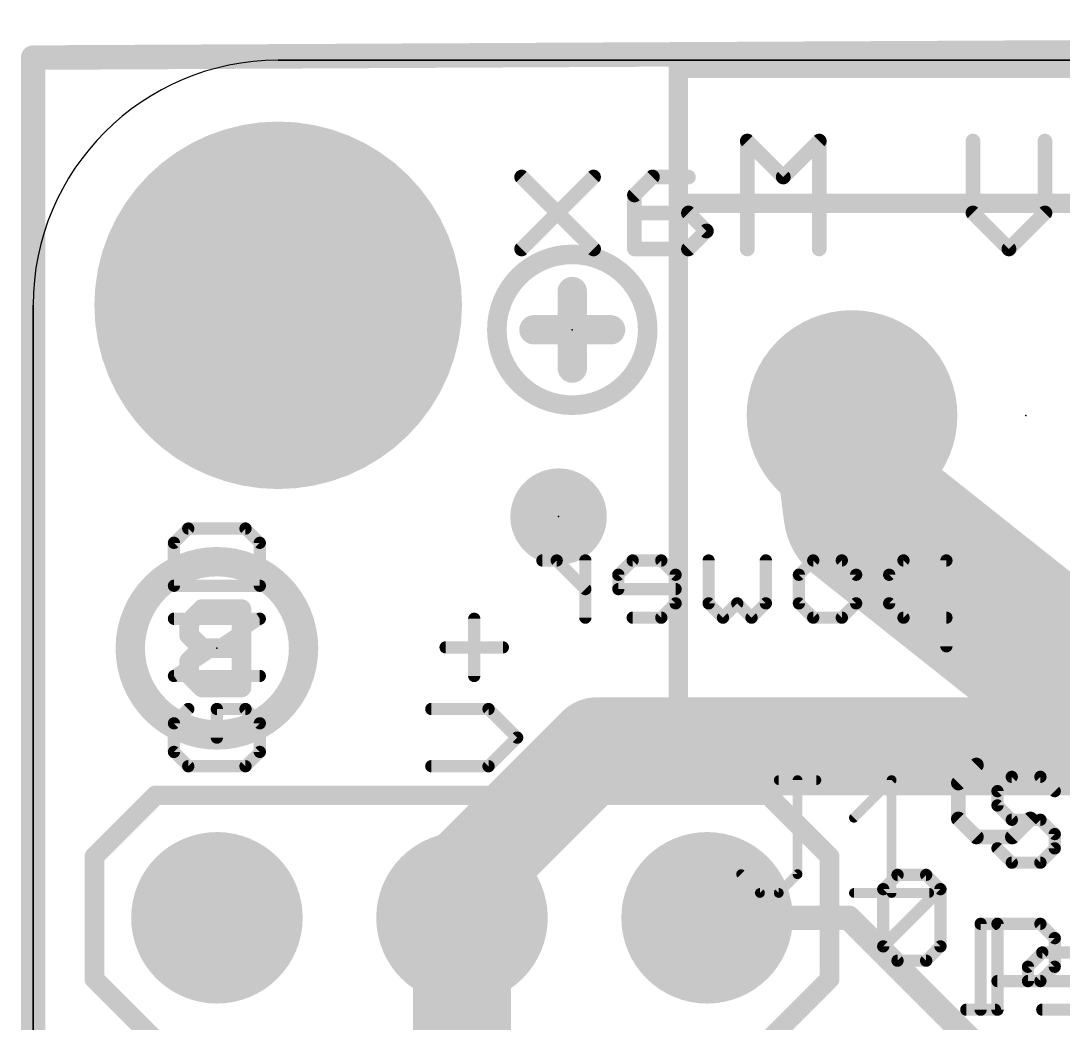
# Model space of a CAD drawing. Extents: x -1.3 to 52.1, y -0.1 to 23.3.
# Drawn here: x -0.13 to 10.68, y 12.88 to 23.27 of the extents above; entities that cross this region are included whole.
import ezdxf

# ---------------------------------------------------------------- set-up
doc = ezdxf.new("R2010")
doc.units = 0
for name, color, linetype in [('1', 12, 'CONTINUOUS'), ('16', 132, 'CONTINUOUS'), ('17', 110, 'CONTINUOUS'), ('20', 53, 'CONTINUOUS'), ('21', 40, 'CONTINUOUS'), ('22', 40, 'CONTINUOUS'), ('23', 53, 'CONTINUOUS'), ('24', 53, 'CONTINUOUS'), ('25', 253, 'CONTINUOUS')]:
    doc.layers.add(name, color=color, linetype=linetype)

# ---------------------------------------------------------------- blocks, each defined once
blk = doc.blocks.new('PIE')
at = {"const_width": 0.5}
blk.add_lwpolyline([(0, -0.25, 1), (0, 0.25, 1), (0, -0.25)], format="xyb", dxfattribs=at)
blk = doc.blocks.new('ROUNDP')
at = {"const_width": 0.5}
blk.add_lwpolyline([(0, -0.25, 1), (0, 0.25, 1), (0, -0.25)], format="xyb", dxfattribs=at)

msp = doc.modelspace()

# ---------------------------------------------------------------- linework, layer by layer
at = {"layer": '1'}
for points, const_width in [([(8.487, 19.177), (8.614, 18.183)], 1.6764), ([(8.614, 18.183), (14.782, 13.285)], 1.6764), ([(4.445, 13.97), (4.445, 11.43)], 1.016), ([(6.985, 13.97), (8.451, 13.97)], 0.254), ([(8.451, 13.97), (10.453, 11.968)], 0.254)]:
    msp.add_lwpolyline(points, dxfattribs=dict(at, const_width=const_width))
for points, const_width in [([(8.9027, 19.2301, 1), (8.0713, 19.1239)], 0.8382), ([(8.8746, 18.5112, 1), (8.3534, 17.8548)], 0.8382), ([(8.1983, 18.1299, 1), (9.0297, 18.2361)], 0.8382), ([(4.699, 13.97, 1), (4.191, 13.97)], 0.508), ([(6.985, 14.0335, 1), (6.985, 13.9065)], 0.127), ([(8.4959, 14.0149, 1), (8.4061, 13.9251)], 0.127), ([(8.451, 13.9065, 1), (8.451, 14.0335)], 0.127)]:
    msp.add_lwpolyline(points, format="xyb", dxfattribs=dict(at, const_width=const_width))
at = {"layer": '16'}
for points, const_width in [([(0, 22.888), (50.967, 23.142)], 0.254), ([(0, 0), (0, 22.888)], 0.254), ([(4.445, 14.351), (5.842, 15.748)], 1.016), ([(5.842, 15.748), (17.145, 15.748)], 1.016), ([(4.445, 13.97), (4.445, 14.351)], 0.8128)]:
    msp.add_lwpolyline(points, dxfattribs=dict(at, const_width=const_width))
for points, const_width in [([(0.0635, 22.888, 1), (-0.0635, 22.888)], 0.127), ([(-0.0003, 22.9515, 1), (0.0003, 22.8245)], 0.127), ([(5.842, 16.002, 1), (5.842, 15.494)], 0.508), ([(6.0216, 15.5684, 1), (5.6624, 15.9276)], 0.508), ([(4.2654, 14.5306, 1), (4.6246, 14.1714)], 0.508), ([(4.6482, 14.351, 1), (4.2418, 14.351)], 0.4064), ([(4.2418, 13.97, 1), (4.6482, 13.97)], 0.4064)]:
    msp.add_lwpolyline(points, format="xyb", dxfattribs=dict(at, const_width=const_width))
at = {"layer": '20'}
for p, q in [((2.54, 22.86), (48.26, 22.86)), ((48.26, 22.86), (2.54, 22.86)), ((0, 2.54), (0, 20.32)), ((0, 20.32), (0, 2.54))]:
    msp.add_line(p, q, dxfattribs=at)
msp.add_arc((2.54, 20.32), 2.54, 90, 180, dxfattribs=at)
msp.add_arc((2.54, 20.32), 2.54, 90, 180, dxfattribs=at)
at = {"layer": '21'}
for points, const_width in [([(13.687, 22.777), (6.687, 22.777)], 0.2032), ([(6.687, 22.777), (6.687, 21.377)], 0.2032), ([(6.687, 21.377), (6.687, 15.777)], 0.2032), ([(13.687, 21.377), (6.687, 21.377)], 0.2032), ([(5.588, 20.4628), (5.588, 19.6692)], 0.3048), ([(5.9848, 20.066), (5.1911, 20.066)], 0.3048), ([(1.608, 18.0057), (1.4597, 17.8574)], 0.127), ([(2.2012, 18.0057), (1.608, 18.0057)], 0.127), ([(2.3495, 17.8574), (2.2012, 18.0057)], 0.127), ([(1.4597, 17.8574), (1.4597, 17.4125)], 0.127), ([(2.3495, 17.4125), (2.3495, 17.8574)], 0.127), ([(1.4597, 17.4125), (2.3495, 17.4125)], 0.127), ([(1.4597, 16.477), (2.3495, 17.0702)], 0.127), ([(2.3495, 17.0702), (1.4597, 17.0702)], 0.127), ([(4.5716, 16.477), (4.5716, 17.0702)], 0.127), ([(4.275, 16.7736), (4.8682, 16.7736)], 0.127), ([(2.3495, 16.477), (1.4597, 16.477)], 0.127), ([(1.608, 16.1347), (1.4597, 15.9864)], 0.127), ([(2.2012, 16.1347), (1.9046, 16.1347)], 0.127), ([(1.9046, 16.1347), (1.9046, 15.8381)], 0.127), ([(2.3495, 15.9864), (2.2012, 16.1347)], 0.127), ([(4.7199, 16.1347), (4.1267, 16.1347)], 0.127), ([(5.0165, 15.8381), (4.7199, 16.1347)], 0.127), ([(1.4597, 15.9864), (1.4597, 15.6898)], 0.127), ([(2.3495, 15.6898), (2.3495, 15.9864)], 0.127), ([(4.7199, 15.5415), (5.0165, 15.8381)], 0.127), ([(6.687, 15.777), (13.687, 15.777)], 0.2032), ([(1.4597, 15.6898), (1.608, 15.5415)], 0.127), ([(2.2012, 15.5415), (2.3495, 15.6898)], 0.127), ([(1.608, 15.5415), (2.2012, 15.5415)], 0.127), ([(4.1267, 15.5415), (4.7199, 15.5415)], 0.127), ([(10.143, 15.4313), (9.9947, 15.283)], 0.127), ([(10.4395, 15.4313), (10.143, 15.4313)], 0.127), ([(10.5878, 15.283), (10.4395, 15.4313)], 0.127), ([(0.635, 14.605), (1.27, 15.24)], 0.2032), ([(1.27, 15.24), (7.62, 15.24)], 0.2032), ([(8.255, 14.605), (7.62, 15.24)], 0.2032), ([(9.9947, 15.283), (9.9947, 15.1347)], 0.127), ([(9.9947, 15.1347), (10.143, 14.9864)], 0.127), ([(10.143, 14.9864), (10.4395, 14.9864)], 0.127), ([(10.4395, 14.9864), (10.5878, 14.8381)], 0.127), ([(10.5878, 14.8381), (10.5878, 14.6898)], 0.127), ([(0.635, 13.335), (0.635, 14.605)], 0.2032), ([(8.255, 13.335), (8.255, 14.605)], 0.2032), ([(10.143, 14.5415), (9.9947, 14.6898)], 0.127), ([(10.5878, 14.6898), (10.4395, 14.5415)], 0.127), ([(10.4395, 14.5415), (10.143, 14.5415)], 0.127), ([(8.8105, 14.267), (8.9588, 14.4153)], 0.127), ([(8.9588, 14.4153), (9.2554, 14.4153)], 0.127), ([(9.2554, 14.4153), (9.4037, 14.267)], 0.127), ([(8.8105, 13.6738), (8.8105, 14.267)], 0.127), ([(8.8105, 13.6738), (9.4037, 14.267)], 0.127), ([(9.4037, 14.267), (9.4037, 13.6738)], 0.127), ([(9.9947, 13.0175), (9.9947, 13.9073)], 0.127), ([(9.9947, 13.9073), (10.4395, 13.9073)], 0.127), ([(10.4395, 13.9073), (10.5878, 13.759)], 0.127), ([(8.9588, 13.5255), (8.8105, 13.6738)], 0.127), ([(9.4037, 13.6738), (9.2554, 13.5255)], 0.127), ([(10.5878, 13.759), (10.5878, 13.4624)], 0.127), ([(9.2554, 13.5255), (8.9588, 13.5255)], 0.127), ([(10.5878, 13.4624), (10.4395, 13.3141)], 0.127), ([(1.27, 12.7), (0.635, 13.335)], 0.2032), ([(7.62, 12.7), (8.255, 13.335)], 0.2032), ([(10.4395, 13.3141), (9.9947, 13.3141)], 0.127)]:
    msp.add_lwpolyline(points, dxfattribs=dict(at, const_width=const_width))
for points, const_width in [([(6.687, 22.8278, 1), (6.687, 22.7262)], 0.1016), ([(6.7378, 22.777, 1), (6.6362, 22.777)], 0.1016), ([(6.7378, 21.377, 1), (6.6362, 21.377)], 0.1016), ([(6.687, 21.4278, 1), (6.687, 21.3262)], 0.1016), ([(6.6362, 21.377, 1), (6.7378, 21.377)], 0.1016), ([(5.588, 19.2843, 1), (5.588, 20.8477, 1), (5.588, 19.2843)], 0.2032), ([(5.6642, 20.4628, 1), (5.5118, 20.4628)], 0.1524), ([(5.1911, 20.1422, 1), (5.1911, 19.9898)], 0.1524), ([(5.9848, 19.9898, 1), (5.9848, 20.1422)], 0.1524), ([(5.5118, 19.6692, 1), (5.6642, 19.6692)], 0.1524), ([(1.608, 18.0375, 1), (1.608, 17.974)], 0.0635), ([(1.6305, 17.9833, 1), (1.5856, 18.0282)], 0.0635), ([(2.2237, 18.0282, 1), (2.1788, 17.9833)], 0.0635), ([(2.2012, 17.974, 1), (2.2012, 18.0375)], 0.0635), ([(1.4915, 17.8574, 1), (1.428, 17.8574)], 0.0635), ([(1.4373, 17.8799, 1), (1.4822, 17.835)], 0.0635), ([(2.3813, 17.8574, 1), (2.3177, 17.8574)], 0.0635), ([(2.327, 17.835, 1), (2.372, 17.8799)], 0.0635), ([(1.4597, 17.4443, 1), (1.4597, 17.3808)], 0.0635), ([(1.428, 17.4125, 1), (1.4915, 17.4125)], 0.0635), ([(2.3177, 17.4125, 1), (2.3813, 17.4125)], 0.0635), ([(2.3495, 17.3808, 1), (2.3495, 17.4443)], 0.0635), ([(1.4597, 17.1019, 1), (1.4597, 17.0384)], 0.0635), ([(2.3671, 17.0438, 1), (2.3319, 17.0966)], 0.0635), ([(2.3495, 17.0384, 1), (2.3495, 17.1019)], 0.0635), ([(4.6034, 17.0702, 1), (4.5399, 17.0702)], 0.0635), ([(4.275, 16.8054, 1), (4.275, 16.7419)], 0.0635), ([(4.8682, 16.7419, 1), (4.8682, 16.8054)], 0.0635), ([(1.4597, 16.5088, 1), (1.4597, 16.4453)], 0.0635), ([(1.4421, 16.5034, 1), (1.4774, 16.4506)], 0.0635), ([(2.3495, 16.4453, 1), (2.3495, 16.5088)], 0.0635), ([(4.5399, 16.477, 1), (4.6034, 16.477)], 0.0635), ([(1.6305, 16.1122, 1), (1.5856, 16.1571)], 0.0635), ([(1.9046, 16.1664, 1), (1.9046, 16.1029)], 0.0635), ([(1.9364, 16.1347, 1), (1.8729, 16.1347)], 0.0635), ([(2.2237, 16.1571, 1), (2.1788, 16.1122)], 0.0635), ([(2.2012, 16.1029, 1), (2.2012, 16.1664)], 0.0635), ([(4.1267, 16.1664, 1), (4.1267, 16.1029)], 0.0635), ([(4.7424, 16.1571, 1), (4.6975, 16.1122)], 0.0635), ([(4.7199, 16.1029, 1), (4.7199, 16.1664)], 0.0635), ([(1.4915, 15.9864, 1), (1.428, 15.9864)], 0.0635), ([(1.4373, 16.0088, 1), (1.4822, 15.9639)], 0.0635), ([(2.3813, 15.9864, 1), (2.3177, 15.9864)], 0.0635), ([(2.327, 15.9639, 1), (2.372, 16.0088)], 0.0635), ([(4.994, 15.8156, 1), (5.039, 15.8605)], 0.0635), ([(5.039, 15.8156, 1), (4.994, 15.8605)], 0.0635), ([(1.8729, 15.8381, 1), (1.9364, 15.8381)], 0.0635), ([(6.687, 15.8278, 1), (6.687, 15.7262)], 0.1016), ([(6.6362, 15.777, 1), (6.7378, 15.777)], 0.1016), ([(1.428, 15.6898, 1), (1.4915, 15.6898)], 0.0635), ([(1.4822, 15.7122, 1), (1.4373, 15.6673)], 0.0635), ([(2.3177, 15.6898, 1), (2.3813, 15.6898)], 0.0635), ([(2.372, 15.6673, 1), (2.327, 15.7122)], 0.0635), ([(1.608, 15.5733, 1), (1.608, 15.5098)], 0.0635), ([(1.5856, 15.519, 1), (1.6305, 15.564)], 0.0635), ([(2.1788, 15.564, 1), (2.2237, 15.519)], 0.0635), ([(2.2012, 15.5098, 1), (2.2012, 15.5733)], 0.0635), ([(4.1267, 15.5733, 1), (4.1267, 15.5098)], 0.0635), ([(4.6975, 15.564, 1), (4.7424, 15.519)], 0.0635), ([(4.7199, 15.5098, 1), (4.7199, 15.5733)], 0.0635), ([(10.143, 15.463, 1), (10.143, 15.3995)], 0.0635), ([(10.1654, 15.4088, 1), (10.1205, 15.4537)], 0.0635), ([(10.462, 15.4537, 1), (10.4171, 15.4088)], 0.0635), ([(10.4395, 15.3995, 1), (10.4395, 15.463)], 0.0635), ([(1.27, 15.2908, 1), (1.27, 15.1892)], 0.1016), ([(1.3059, 15.2041, 1), (1.2341, 15.2759)], 0.1016), ([(7.6559, 15.2759, 1), (7.5841, 15.2041)], 0.1016), ([(7.62, 15.1892, 1), (7.62, 15.2908)], 0.1016), ([(10.0264, 15.283, 1), (9.9629, 15.283)], 0.0635), ([(9.9722, 15.3054, 1), (10.0171, 15.2605)], 0.0635), ([(10.5654, 15.2605, 1), (10.6103, 15.3054)], 0.0635), ([(9.9629, 15.1347, 1), (10.0264, 15.1347)], 0.0635), ([(10.0171, 15.1571, 1), (9.9722, 15.1122)], 0.0635), ([(10.143, 15.0181, 1), (10.143, 14.9546)], 0.0635), ([(10.1205, 14.9639, 1), (10.1654, 15.0088)], 0.0635), ([(10.462, 15.0088, 1), (10.4171, 14.9639)], 0.0635), ([(10.4395, 14.9546, 1), (10.4395, 15.0181)], 0.0635), ([(10.6196, 14.8381, 1), (10.5561, 14.8381)], 0.0635), ([(10.5654, 14.8156, 1), (10.6103, 14.8605)], 0.0635), ([(0.6858, 14.605, 1), (0.5842, 14.605)], 0.1016), ([(0.5991, 14.6409, 1), (0.6709, 14.5691)], 0.1016), ([(8.3058, 14.605, 1), (8.2042, 14.605)], 0.1016), ([(8.2191, 14.5691, 1), (8.2909, 14.6409)], 0.1016), ([(10.0171, 14.7122, 1), (9.9722, 14.6673)], 0.0635), ([(10.5561, 14.6898, 1), (10.6196, 14.6898)], 0.0635), ([(10.6103, 14.6673, 1), (10.5654, 14.7122)], 0.0635), ([(10.143, 14.5733, 1), (10.143, 14.5098)], 0.0635), ([(10.1205, 14.519, 1), (10.1654, 14.564)], 0.0635), ([(10.4171, 14.564, 1), (10.462, 14.519)], 0.0635), ([(10.4395, 14.5098, 1), (10.4395, 14.5733)], 0.0635), ([(8.9588, 14.447, 1), (8.9588, 14.3835)], 0.0635), ([(8.9812, 14.3928, 1), (8.9363, 14.4377)], 0.0635), ([(9.2778, 14.4377, 1), (9.2329, 14.3928)], 0.0635), ([(9.2554, 14.3835, 1), (9.2554, 14.447)], 0.0635), ([(8.8423, 14.267, 1), (8.7788, 14.267)], 0.0635), ([(8.788, 14.2894, 1), (8.833, 14.2445)], 0.0635), ([(9.4354, 14.267, 1), (9.3719, 14.267)], 0.0635), ([(9.4261, 14.2445, 1), (9.3812, 14.2894)], 0.0635), ([(9.3812, 14.2445, 1), (9.4261, 14.2894)], 0.0635), ([(10.0264, 13.9073, 1), (9.9629, 13.9073)], 0.0635), ([(9.9947, 13.939, 1), (9.9947, 13.8755)], 0.0635), ([(10.462, 13.9297, 1), (10.4171, 13.8848)], 0.0635), ([(10.4395, 13.8755, 1), (10.4395, 13.939)], 0.0635), ([(8.833, 13.6962, 1), (8.788, 13.6513)], 0.0635), ([(8.788, 13.6962, 1), (8.833, 13.6513)], 0.0635), ([(9.4261, 13.6513, 1), (9.3812, 13.6962)], 0.0635), ([(10.6196, 13.759, 1), (10.5561, 13.759)], 0.0635), ([(10.5654, 13.7365, 1), (10.6103, 13.7814)], 0.0635), ([(8.7788, 13.6738, 1), (8.8423, 13.6738)], 0.0635), ([(9.3719, 13.6738, 1), (9.4354, 13.6738)], 0.0635), ([(8.9588, 13.5573, 1), (8.9588, 13.4938)], 0.0635), ([(8.9363, 13.503, 1), (8.9812, 13.548)], 0.0635), ([(9.2329, 13.548, 1), (9.2778, 13.503)], 0.0635), ([(9.2554, 13.4938, 1), (9.2554, 13.5573)], 0.0635), ([(10.6103, 13.4399, 1), (10.5654, 13.4848)], 0.0635), ([(0.6709, 13.3709, 1), (0.5991, 13.2991)], 0.1016), ([(8.2909, 13.2991, 1), (8.2191, 13.3709)], 0.1016), ([(10.5561, 13.4624, 1), (10.6196, 13.4624)], 0.0635), ([(0.5842, 13.335, 1), (0.6858, 13.335)], 0.1016), ([(8.2042, 13.335, 1), (8.3058, 13.335)], 0.1016), ([(9.9947, 13.3458, 1), (9.9947, 13.2823)], 0.0635), ([(10.4171, 13.3365, 1), (10.462, 13.2916)], 0.0635), ([(10.4395, 13.2823, 1), (10.4395, 13.3458)], 0.0635), ([(9.9629, 13.0175, 1), (10.0264, 13.0175)], 0.0635)]:
    msp.add_lwpolyline(points, format="xyb", dxfattribs=dict(at, const_width=const_width))
at = {"layer": '22'}
for points, const_width in [([(7.7746, 21.6499), (7.4017, 22.0228)], 0.1524), ([(7.4017, 22.0228), (7.4017, 20.9042)], 0.1524), ([(8.1474, 22.0228), (7.7746, 21.6499)], 0.1524), ([(8.1474, 20.9042), (8.1474, 22.0228)], 0.1524), ([(9.7405, 21.2771), (9.7405, 22.0228)], 0.1524), ([(10.4862, 22.0228), (10.4862, 21.2771)], 0.1524), ([(5.8086, 21.6499), (5.0629, 20.9042)], 0.1524), ([(5.8086, 20.9042), (5.0629, 21.6499)], 0.1524), ([(6.4187, 21.6499), (6.2323, 21.4635)], 0.1524), ([(6.7916, 21.6499), (6.4187, 21.6499)], 0.1524), ([(6.2323, 21.4635), (6.2323, 20.9042)], 0.1524), ([(6.7916, 21.2771), (6.2323, 21.2771)], 0.1524), ([(6.978, 21.0906), (6.7916, 21.2771)], 0.1524), ([(10.1134, 20.9042), (9.7405, 21.2771)], 0.1524), ([(10.4862, 21.2771), (10.1134, 20.9042)], 0.1524), ([(6.7916, 20.9042), (6.978, 21.0906)], 0.1524), ([(6.2323, 20.9042), (6.7916, 20.9042)], 0.1524), ([(5.4267, 17.6747), (5.2784, 17.6747)], 0.127), ([(5.7232, 17.3781), (5.4267, 17.6747)], 0.127), ([(5.7232, 17.0815), (5.7232, 17.6747)], 0.127), ([(6.2139, 17.6747), (6.0656, 17.5264)], 0.127), ([(6.5105, 17.6747), (6.2139, 17.6747)], 0.127), ([(6.6588, 17.5264), (6.5105, 17.6747)], 0.127), ([(7.0011, 17.2298), (7.0011, 17.6747)], 0.127), ([(7.5943, 17.6747), (7.5943, 17.2298)], 0.127), ([(7.9366, 17.5264), (8.0849, 17.6747)], 0.127), ([(8.0849, 17.6747), (8.3815, 17.6747)], 0.127), ([(8.3815, 17.6747), (8.5298, 17.5264)], 0.127), ([(9.0204, 17.6747), (8.8721, 17.5264)], 0.127), ([(9.4653, 17.6747), (9.0204, 17.6747)], 0.127), ([(9.4653, 16.7849), (9.4653, 17.6747)], 0.127), ([(6.0656, 17.5264), (6.0656, 17.3781)], 0.127), ([(6.6588, 17.2298), (6.6588, 17.5264)], 0.127), ([(7.9366, 17.2298), (7.9366, 17.5264)], 0.127), ([(8.5298, 17.5264), (8.5298, 17.2298)], 0.127), ([(8.8721, 17.5264), (8.8721, 17.2298)], 0.127), ([(6.0656, 17.3781), (6.6588, 17.3781)], 0.127), ([(6.5105, 17.0815), (6.6588, 17.2298)], 0.127), ([(7.1494, 17.0815), (7.0011, 17.2298)], 0.127), ([(7.2977, 17.2298), (7.1494, 17.0815)], 0.127), ([(7.446, 17.0815), (7.2977, 17.2298)], 0.127), ([(7.5943, 17.2298), (7.446, 17.0815)], 0.127), ([(8.0849, 17.0815), (7.9366, 17.2298)], 0.127), ([(8.5298, 17.2298), (8.3815, 17.0815)], 0.127), ([(8.8721, 17.2298), (9.0204, 17.0815)], 0.127), ([(1.7523, 17.1711), (1.6167, 17.0355)], 0.2032), ([(2.159, 17.1711), (1.7523, 17.1711)], 0.2032), ([(2.159, 16.3576), (2.159, 17.1711)], 0.2032), ([(1.6167, 17.0355), (1.6167, 16.8999)], 0.2032), ([(6.2139, 17.0815), (6.5105, 17.0815)], 0.127), ([(8.3815, 17.0815), (8.0849, 17.0815)], 0.127), ([(9.0204, 17.0815), (9.4653, 17.0815)], 0.127), ([(1.6167, 16.8999), (1.7523, 16.7643)], 0.2032), ([(1.7523, 16.7643), (1.6167, 16.6288)], 0.2032), ([(2.159, 16.7643), (1.7523, 16.7643)], 0.2032), ([(1.6167, 16.6288), (1.6167, 16.4932)], 0.2032), ([(1.6167, 16.4932), (1.7523, 16.3576)], 0.2032), ([(1.7523, 16.3576), (2.159, 16.3576)], 0.2032), ([(9.5896, 15.9268), (10.3353, 15.9268)], 0.1524), ([(10.3353, 15.9268), (10.3353, 15.3675)], 0.1524), ([(9.776, 15.5539), (9.5896, 15.3675)], 0.1524), ([(9.9625, 15.5539), (9.776, 15.5539)], 0.1524), ([(10.3353, 15.3675), (9.9625, 15.5539)], 0.1524), ([(9.5896, 15.3675), (9.5896, 14.9946)], 0.1524), ([(9.5896, 14.9946), (9.776, 14.8082)], 0.1524), ([(10.1489, 14.8082), (10.3353, 14.9946)], 0.1524), ([(9.776, 14.8082), (10.1489, 14.8082)], 0.1524), ([(9.9683, 13.9073), (9.82, 13.9073)], 0.127), ([(9.82, 13.9073), (9.82, 13.0175)], 0.127), ([(10.4589, 13.6107), (10.3106, 13.4624)], 0.127), ([(10.7555, 13.6107), (10.4589, 13.6107)], 0.127), ([(10.3106, 13.4624), (10.3106, 13.3141)], 0.127), ([(10.3106, 13.3141), (10.9038, 13.3141)], 0.127), ([(9.9683, 13.0175), (9.6717, 13.0175)], 0.127), ([(10.4589, 13.0175), (10.7555, 13.0175)], 0.127)]:
    msp.add_lwpolyline(points, dxfattribs=dict(at, const_width=const_width))
for points, const_width in [([(7.4287, 22.0497, 1), (7.3748, 21.9958)], 0.0762), ([(7.4398, 22.0228, 1), (7.3636, 22.0228)], 0.0762), ([(8.1855, 22.0228, 1), (8.1093, 22.0228)], 0.0762), ([(8.1744, 21.9958, 1), (8.1205, 22.0497)], 0.0762), ([(9.7786, 22.0228, 1), (9.7024, 22.0228)], 0.0762), ([(10.5243, 22.0228, 1), (10.4481, 22.0228)], 0.0762), ([(5.0899, 21.6768, 1), (5.036, 21.623)], 0.0762), ([(5.8356, 21.623, 1), (5.7817, 21.6768)], 0.0762), ([(6.4187, 21.688, 1), (6.4187, 21.6118)], 0.0762), ([(6.4457, 21.623, 1), (6.3918, 21.6768)], 0.0762), ([(6.7916, 21.6118, 1), (6.7916, 21.688)], 0.0762), ([(7.7476, 21.6768, 1), (7.8015, 21.623)], 0.0762), ([(7.7476, 21.623, 1), (7.8015, 21.6768)], 0.0762), ([(6.2704, 21.4635, 1), (6.1942, 21.4635)], 0.0762), ([(6.2054, 21.4904, 1), (6.2593, 21.4365)], 0.0762), ([(6.2323, 21.3152, 1), (6.2323, 21.239)], 0.0762), ([(6.8185, 21.304, 1), (6.7647, 21.2501)], 0.0762), ([(6.7916, 21.239, 1), (6.7916, 21.3152)], 0.0762), ([(9.7675, 21.304, 1), (9.7136, 21.2501)], 0.0762), ([(9.7024, 21.2771, 1), (9.7786, 21.2771)], 0.0762), ([(10.4481, 21.2771, 1), (10.5243, 21.2771)], 0.0762), ([(10.5132, 21.2501, 1), (10.4593, 21.304)], 0.0762), ([(7.005, 21.0637, 1), (6.9511, 21.1176)], 0.0762), ([(6.9511, 21.0637, 1), (7.005, 21.1176)], 0.0762), ([(5.036, 20.9311, 1), (5.0899, 20.8773)], 0.0762), ([(5.7817, 20.8773, 1), (5.8356, 20.9311)], 0.0762), ([(6.2323, 20.9423, 1), (6.2323, 20.8661)], 0.0762), ([(6.7647, 20.9311, 1), (6.8185, 20.8773)], 0.0762), ([(6.7916, 20.8661, 1), (6.7916, 20.9423)], 0.0762), ([(10.0864, 20.9311, 1), (10.1403, 20.8773)], 0.0762), ([(10.0864, 20.8773, 1), (10.1403, 20.9311)], 0.0762), ([(6.1942, 20.9042, 1), (6.2704, 20.9042)], 0.0762), ([(7.3636, 20.9042, 1), (7.4398, 20.9042)], 0.0762), ([(8.1093, 20.9042, 1), (8.1855, 20.9042)], 0.0762), ([(1.905, 15.866, 1), (1.905, 17.662, 1), (1.905, 15.866)], 0.3048), ([(5.2784, 17.7064, 1), (5.2784, 17.6429)], 0.0635), ([(5.4491, 17.6971, 1), (5.4042, 17.6522)], 0.0635), ([(5.4267, 17.6429, 1), (5.4267, 17.7064)], 0.0635), ([(5.755, 17.6747, 1), (5.6915, 17.6747)], 0.0635), ([(6.2139, 17.7064, 1), (6.2139, 17.6429)], 0.0635), ([(6.2363, 17.6522, 1), (6.1914, 17.6971)], 0.0635), ([(6.5329, 17.6971, 1), (6.488, 17.6522)], 0.0635), ([(6.5105, 17.6429, 1), (6.5105, 17.7064)], 0.0635), ([(7.0328, 17.6747, 1), (6.9694, 17.6747)], 0.0635), ([(7.626, 17.6747, 1), (7.5625, 17.6747)], 0.0635), ([(8.0849, 17.7064, 1), (8.0849, 17.6429)], 0.0635), ([(8.1074, 17.6522, 1), (8.0625, 17.6971)], 0.0635), ([(8.404, 17.6971, 1), (8.359, 17.6522)], 0.0635), ([(8.3815, 17.6429, 1), (8.3815, 17.7064)], 0.0635), ([(9.0204, 17.7064, 1), (9.0204, 17.6429)], 0.0635), ([(9.0429, 17.6522, 1), (8.998, 17.6971)], 0.0635), ([(9.4971, 17.6747, 1), (9.4336, 17.6747)], 0.0635), ([(9.4653, 17.6429, 1), (9.4653, 17.7064)], 0.0635), ([(6.0973, 17.5264, 1), (6.0338, 17.5264)], 0.0635), ([(6.0431, 17.5488, 1), (6.088, 17.5039)], 0.0635), ([(6.6905, 17.5264, 1), (6.627, 17.5264)], 0.0635), ([(6.6363, 17.5039, 1), (6.6812, 17.5488)], 0.0635), ([(7.9684, 17.5264, 1), (7.9049, 17.5264)], 0.0635), ([(7.9142, 17.5488, 1), (7.9591, 17.5039)], 0.0635), ([(8.5615, 17.5264, 1), (8.498, 17.5264)], 0.0635), ([(8.5073, 17.5039, 1), (8.5522, 17.5488)], 0.0635), ([(8.9039, 17.5264, 1), (8.8404, 17.5264)], 0.0635), ([(8.8497, 17.5488, 1), (8.8946, 17.5039)], 0.0635), ([(5.7008, 17.3556, 1), (5.7457, 17.4005)], 0.0635), ([(6.0656, 17.4098, 1), (6.0656, 17.3463)], 0.0635), ([(6.0338, 17.3781, 1), (6.0973, 17.3781)], 0.0635), ([(6.6588, 17.3463, 1), (6.6588, 17.4098)], 0.0635), ([(6.6812, 17.2073, 1), (6.6363, 17.2522)], 0.0635), ([(7.0236, 17.2522, 1), (6.9786, 17.2073)], 0.0635), ([(7.3201, 17.2522, 1), (7.2752, 17.2073)], 0.0635), ([(7.3201, 17.2073, 1), (7.2752, 17.2522)], 0.0635), ([(7.6167, 17.2073, 1), (7.5718, 17.2522)], 0.0635), ([(7.9591, 17.2522, 1), (7.9142, 17.2073)], 0.0635), ([(8.5522, 17.2073, 1), (8.5073, 17.2522)], 0.0635), ([(8.8946, 17.2522, 1), (8.8497, 17.2073)], 0.0635), ([(1.7523, 17.2219, 1), (1.7523, 17.1203)], 0.1016), ([(1.7882, 17.1352, 1), (1.7163, 17.207)], 0.1016), ([(2.2098, 17.1711, 1), (2.1082, 17.1711)], 0.1016), ([(2.159, 17.1203, 1), (2.159, 17.2219)], 0.1016), ([(6.627, 17.2298, 1), (6.6905, 17.2298)], 0.0635), ([(6.9694, 17.2298, 1), (7.0328, 17.2298)], 0.0635), ([(7.5625, 17.2298, 1), (7.626, 17.2298)], 0.0635), ([(7.9049, 17.2298, 1), (7.9684, 17.2298)], 0.0635), ([(8.498, 17.2298, 1), (8.5615, 17.2298)], 0.0635), ([(8.8404, 17.2298, 1), (8.9039, 17.2298)], 0.0635), ([(1.6675, 17.0355, 1), (1.5659, 17.0355)], 0.1016), ([(1.5808, 17.0714, 1), (1.6526, 16.9996)], 0.1016), ([(5.6915, 17.0815, 1), (5.755, 17.0815)], 0.0635), ([(6.2139, 17.1133, 1), (6.2139, 17.0498)], 0.0635), ([(6.488, 17.104, 1), (6.5329, 17.059)], 0.0635), ([(6.5105, 17.0498, 1), (6.5105, 17.1133)], 0.0635), ([(7.1269, 17.104, 1), (7.1718, 17.059)], 0.0635), ([(7.1269, 17.059, 1), (7.1718, 17.104)], 0.0635), ([(7.4235, 17.104, 1), (7.4684, 17.059)], 0.0635), ([(7.4235, 17.059, 1), (7.4684, 17.104)], 0.0635), ([(8.0849, 17.1133, 1), (8.0849, 17.0498)], 0.0635), ([(8.0625, 17.059, 1), (8.1074, 17.104)], 0.0635), ([(8.359, 17.104, 1), (8.404, 17.059)], 0.0635), ([(8.3815, 17.0498, 1), (8.3815, 17.1133)], 0.0635), ([(9.0204, 17.1133, 1), (9.0204, 17.0498)], 0.0635), ([(8.998, 17.059, 1), (9.0429, 17.104)], 0.0635), ([(9.4653, 17.0498, 1), (9.4653, 17.1133)], 0.0635), ([(1.6526, 16.9358, 1), (1.5808, 16.864)], 0.1016), ([(1.5659, 16.8999, 1), (1.6675, 16.8999)], 0.1016), ([(1.7523, 16.8151, 1), (1.7523, 16.7135)], 0.1016), ([(1.7882, 16.7284, 1), (1.7163, 16.8003)], 0.1016), ([(2.159, 16.7135, 1), (2.159, 16.8151)], 0.1016), ([(1.7163, 16.7284, 1), (1.7882, 16.8003)], 0.1016), ([(9.4336, 16.7849, 1), (9.4971, 16.7849)], 0.0635), ([(1.6675, 16.6288, 1), (1.5659, 16.6288)], 0.1016), ([(1.5808, 16.6647, 1), (1.6526, 16.5928)], 0.1016), ([(1.6526, 16.5291, 1), (1.5808, 16.4573)], 0.1016), ([(1.5659, 16.4932, 1), (1.6675, 16.4932)], 0.1016), ([(1.7523, 16.4084, 1), (1.7523, 16.3068)], 0.1016), ([(1.7163, 16.3217, 1), (1.7882, 16.3935)], 0.1016), ([(2.159, 16.3068, 1), (2.159, 16.4084)], 0.1016), ([(2.1082, 16.3576, 1), (2.2098, 16.3576)], 0.1016), ([(9.5896, 15.9649, 1), (9.5896, 15.8887)], 0.0762), ([(10.3734, 15.9268, 1), (10.2972, 15.9268)], 0.0762), ([(10.3353, 15.8887, 1), (10.3353, 15.9649)], 0.0762), ([(9.776, 15.592, 1), (9.776, 15.5158)], 0.0762), ([(9.803, 15.527, 1), (9.7491, 15.5808)], 0.0762), ([(9.9795, 15.588, 1), (9.9454, 15.5198)], 0.0762), ([(9.9625, 15.5158, 1), (9.9625, 15.592)], 0.0762), ([(9.6277, 15.3675, 1), (9.5515, 15.3675)], 0.0762), ([(9.5627, 15.3944, 1), (9.6166, 15.3405)], 0.0762), ([(10.2972, 15.3675, 1), (10.3734, 15.3675)], 0.0762), ([(10.3183, 15.3334, 1), (10.3524, 15.4016)], 0.0762), ([(9.6166, 15.0216, 1), (9.5627, 14.9677)], 0.0762), ([(9.5515, 14.9946, 1), (9.6277, 14.9946)], 0.0762), ([(10.3623, 14.9677, 1), (10.3084, 15.0216)], 0.0762), ([(9.776, 14.8463, 1), (9.776, 14.7701)], 0.0762), ([(9.7491, 14.7813, 1), (9.803, 14.8351)], 0.0762), ([(10.1219, 14.8351, 1), (10.1758, 14.7813)], 0.0762), ([(10.1489, 14.7701, 1), (10.1489, 14.8463)], 0.0762), ([(9.8517, 13.9073, 1), (9.7882, 13.9073)], 0.0635), ([(9.82, 13.939, 1), (9.82, 13.8755)], 0.0635), ([(9.9683, 13.8755, 1), (9.9683, 13.939)], 0.0635), ([(10.4589, 13.6424, 1), (10.4589, 13.5789)], 0.0635), ([(10.4814, 13.5882, 1), (10.4365, 13.6331)], 0.0635), ([(10.3424, 13.4624, 1), (10.2789, 13.4624)], 0.0635), ([(10.2882, 13.4848, 1), (10.3331, 13.4399)], 0.0635), ([(10.3106, 13.3458, 1), (10.3106, 13.2823)], 0.0635), ([(10.2789, 13.3141, 1), (10.3424, 13.3141)], 0.0635), ([(9.6717, 13.0493, 1), (9.6717, 12.9857)], 0.0635), ([(9.9683, 12.9857, 1), (9.9683, 13.0493)], 0.0635), ([(10.4589, 13.0493, 1), (10.4589, 12.9857)], 0.0635), ([(9.7882, 13.0175, 1), (9.8517, 13.0175)], 0.0635)]:
    msp.add_lwpolyline(points, format="xyb", dxfattribs=dict(at, const_width=const_width))
at = {"layer": '23'}
for p in [(5.588, 20.066), (10.287, 19.177), (5.446, 18.129)]:
    msp.add_point(p, dxfattribs=at)
at = {"layer": '24'}
msp.add_point((1.905, 16.764), dxfattribs=at)
at = {"layer": '25', "const_width": 0.1016}
for points in [[(7.7276, 15.3972), (8.1174, 15.3972)], [(7.9225, 14.4227), (7.9225, 15.3972)], [(8.5072, 15.0074), (8.897, 15.3972)], [(8.897, 15.3972), (8.897, 14.2278)], [(7.3378, 14.4227), (7.5327, 14.2278)], [(7.7276, 14.2278), (7.9225, 14.4227)], [(7.5327, 14.2278), (7.7276, 14.2278)], [(8.5072, 14.2278), (9.2868, 14.2278)]]:
    msp.add_lwpolyline(points, dxfattribs=at)
at = {"layer": '25', "const_width": 0.0508}
for points in [[(7.7276, 15.4226, 1), (7.7276, 15.3718)], [(7.9479, 15.3972, 1), (7.8971, 15.3972)], [(8.1174, 15.3718, 1), (8.1174, 15.4226)], [(8.9224, 15.3972, 1), (8.8716, 15.3972)], [(8.915, 15.3792, 1), (8.879, 15.4152)], [(8.4892, 15.0254, 1), (8.5252, 14.9894)], [(7.3558, 14.4407, 1), (7.3198, 14.4047)], [(7.8971, 14.4227, 1), (7.9479, 14.4227)], [(7.9405, 14.4047, 1), (7.9045, 14.4407)], [(7.5327, 14.2532, 1), (7.5327, 14.2024)], [(7.5147, 14.2098, 1), (7.5507, 14.2458)], [(7.7096, 14.2458, 1), (7.7456, 14.2098)], [(7.7276, 14.2024, 1), (7.7276, 14.2532)], [(8.5072, 14.2532, 1), (8.5072, 14.2024)], [(9.2868, 14.2024, 1), (9.2868, 14.2532)], [(8.8716, 14.2278, 1), (8.9224, 14.2278)]]:
    msp.add_lwpolyline(points, format="xyb", dxfattribs=at)

# ---------------------------------------------------------------- block references
at = {"layer": '1'}
msp.add_blockref('PIE', (5.446, 18.129), dxfattribs=at)
at = {"layer": '17', "xscale": 3.81, "yscale": 3.81}
msp.add_blockref('ROUNDP', (2.54, 20.32), dxfattribs=at)
msp.add_blockref('ROUNDP', (2.54, 20.32), dxfattribs=at)
at = {"layer": '17'}
for p, xscale, yscale, rotation in [((8.487, 19.177), 2.1844, 2.1844, 180), ((8.487, 19.177), 2.1844, 2.1844, 180), ((1.905, 13.97), 1.778, 1.778, 90), ((1.905, 13.97), 1.778, 1.778, 90), ((4.445, 13.97), 1.778, 1.778, 90), ((4.445, 13.97), 1.778, 1.778, 90), ((6.985, 13.97), 1.778, 1.778, 90), ((6.985, 13.97), 1.778, 1.778, 90)]:
    msp.add_blockref('ROUNDP', p, dxfattribs=dict(at, xscale=xscale, yscale=yscale, rotation=rotation))

doc.saveas('drawing.dxf')
